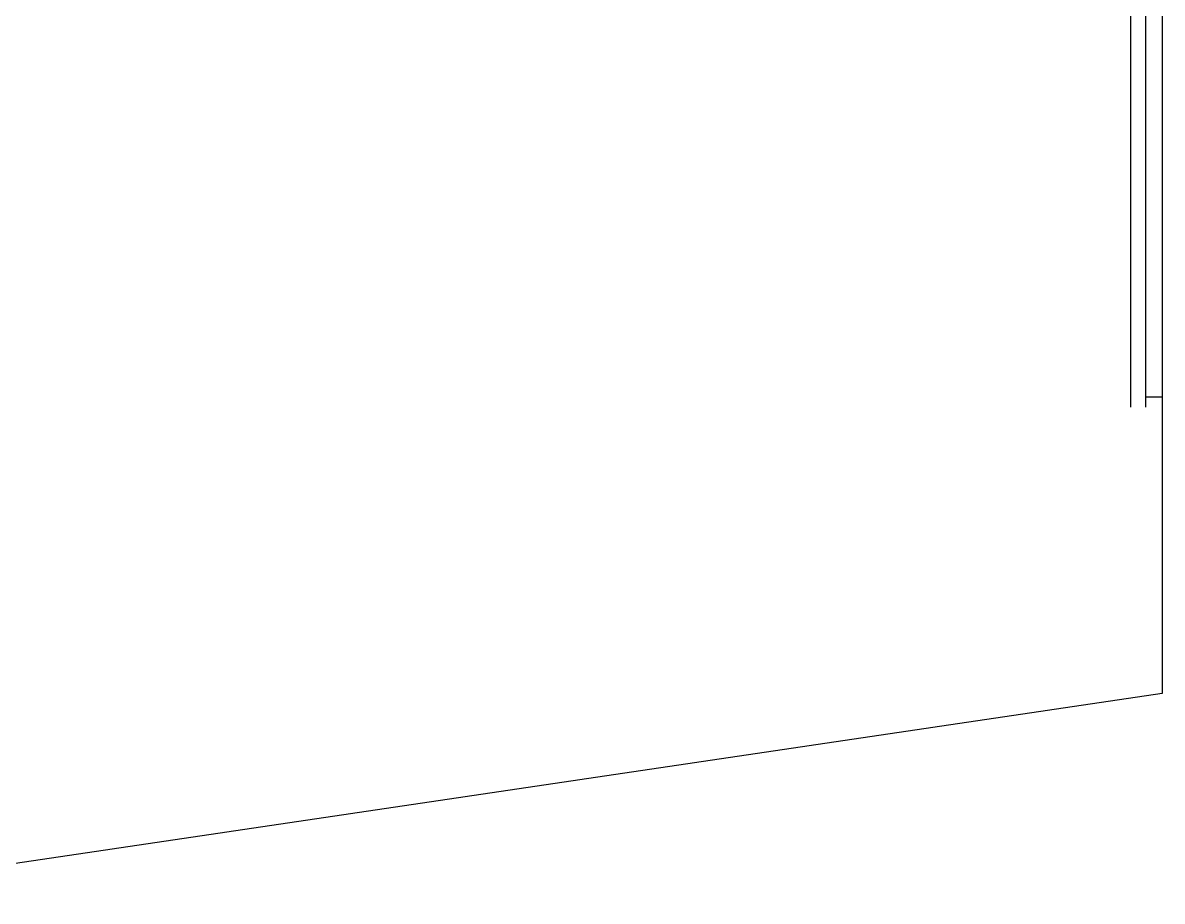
# Model space of a CAD drawing. Extents: x 278807 to 397707, y 326263 to 410363.
# Drawn here: x 360705 to 378387, y 347099 to 360727 of the extents above; entities that cross this region are included whole.
import ezdxf

# ---------------------------------------------------------------- set-up
doc = ezdxf.new("R2010")
doc.units = 0
doc.header["$LTSCALE"] = 400
doc.header["$MEASUREMENT"] = 0
doc.layers.get('0').update_dxf_attribs({"linetype": 'CONTINUOUS'})
doc.layers.add('WORK', color=7, linetype='CONTINUOUS')
doc.linetypes.add('FENCELINE2', pattern='A,0.25,-0.1,[132,ltypeshp.shx,S=0.1,R=0,X=-0.1,Y=0],-0.1,1', length=1.45)

msp = doc.modelspace()

# ---------------------------------------------------------------- linework, layer by layer
at = {"linetype": 'FENCELINE2', "ltscale": 2}
for p, q in [((378386.696, 402860.694), (378386.696, 354923.213)), ((378386.696, 350322.886), (356652.309, 347099.41))]:
    msp.add_line(p, q, dxfattribs=at)
at = {"linetype": 'FENCELINE2'}
msp.add_line((378386.696, 354923.213), (378386.696, 350322.886), dxfattribs=at)
at = {"layer": 'WORK', "color": 1}
for p, q in [((377895.827, 402860.694), (377895.827, 354762.568)), ((378129.097, 394146.225), (378129.097, 354762.568))]:
    msp.add_line(p, q, dxfattribs=at)
at = {"layer": 'WORK'}
msp.add_line((378129.097, 354923.213), (378386.696, 354923.213), dxfattribs=at)

doc.saveas('drawing.dxf')
